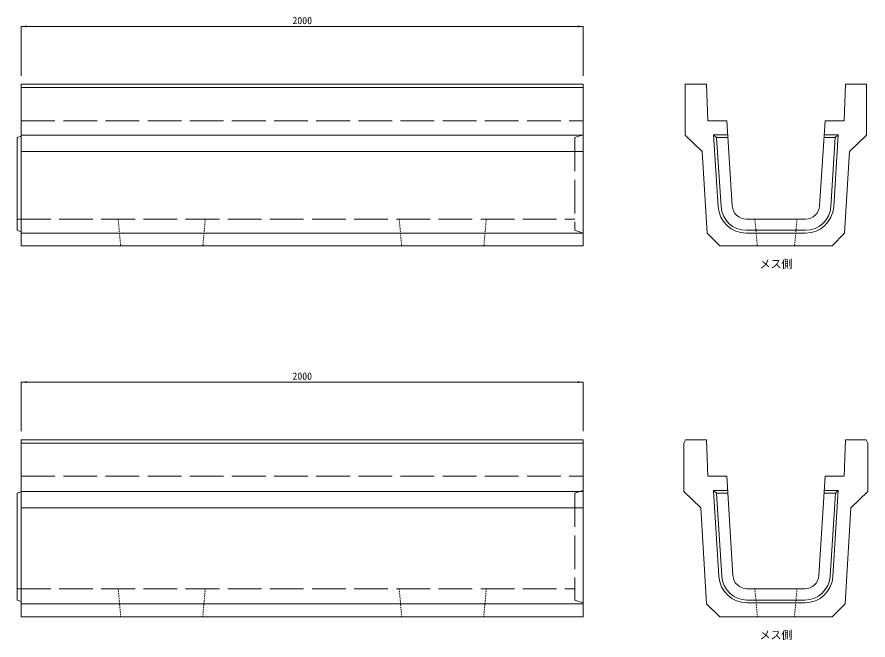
# Model space of a CAD drawing. Units: millimetres at full size, sheet at 1:20. Extents: x 427 to 11009, y -9956 to -359.
# Drawn here: x 7946 to 10974, y -7131 to -4915 of the extents above; entities that cross this region are included whole.
import ezdxf
from ezdxf.enums import TextEntityAlignment as Align

# ---------------------------------------------------------------- set-up
doc = ezdxf.new("R2010")
doc.units = ezdxf.units.MM
doc.header["$LTSCALE"] = 20
doc.linetypes.add('DASHED', pattern=[7.5, 6, -1.5])
doc.linetypes.add('USER1', pattern=[0.405, 0.225, -0.18])
doc.layers.add('0_2', color=7, linetype='Continuous')
doc.layers.add('寸法線', color=7, linetype='Continuous', lineweight=9)
doc.layers.add('本体', color=2, linetype='Continuous', lineweight=13)
doc.styles.add('ＭＳ ゴシック', font='')
doc.styles.get('ＭＳ ゴシック').set_extended_font_data('MS Gothic')

# ---------------------------------------------------------------- blocks, each defined once
blk = doc.blocks.new('filled_arrow')
at = {"color": 0, "linetype": 'Continuous', "lineweight": -2}
blk.add_solid([(7.5, 1.25), (0, 0), (7.5, -1.25)], dxfattribs=at)

msp = doc.modelspace()

# ---------------------------------------------------------------- linework, layer by layer
at = {"layer": '寸法線'}
for p, q in [((7960.92, -4948.63), (9960.92, -4948.63)), ((7960.92, -5123.86), (7960.92, -4948.63)), ((9960.92, -5123.86), (9960.92, -4948.63)), ((7960.92, -6213.63), (9960.92, -6213.63)), ((7960.92, -6388.86), (7960.92, -6213.63)), ((9960.92, -6388.86), (9960.92, -6213.63))]:
    msp.add_line(p, q, dxfattribs=at)
at = {"layer": '本体'}
for p, q in [((7960.92, -5153.86), (7960.92, -5728.86)), ((7960.92, -5153.86), (9960.92, -5153.86)), ((9960.92, -5153.86), (9960.92, -5728.86)), ((10324.17, -5153.86), (10324.17, -5335.86)), ((10399.17, -5153.86), (10324.17, -5153.86)), ((10399.17, -5153.86), (10404.17, -5283.86)), ((10894.17, -5153.86), (10889.17, -5283.86)), ((10969.17, -5153.86), (10894.17, -5153.86)), ((10969.17, -5153.86), (10969.17, -5335.86)), ((10471.67, -5283.86), (10404.17, -5283.86)), ((10471.67, -5283.86), (10491.16, -5587.07)), ((10821.67, -5283.86), (10802.18, -5587.07)), ((10889.17, -5283.86), (10821.67, -5283.86)), ((10324.17, -5335.86), (10384.67, -5393.86)), ((10969.17, -5335.86), (10908.67, -5393.86)), ((10384.67, -5393.86), (10402.23, -5684.42)), ((10908.67, -5393.86), (10891.12, -5684.42)), ((10752.28, -5633.86), (10541.06, -5633.86)), ((10446.67, -5728.86), (10402.23, -5684.42)), ((10846.67, -5728.86), (10891.12, -5684.42)), ((7960.92, -5728.86), (9960.92, -5728.86)), ((10846.67, -5728.86), (10446.67, -5728.86)), ((7960.92, -6418.86), (7960.92, -7048.86)), ((7960.92, -6418.86), (9960.92, -6418.86)), ((9960.92, -6418.86), (9960.92, -7048.86)), ((10319.17, -6430.86), (10325.17, -6418.86)), ((10399.17, -6418.86), (10325.17, -6418.86)), ((10399.17, -6418.86), (10404.17, -6548.86)), ((10894.17, -6418.86), (10889.17, -6548.86)), ((10968.17, -6418.86), (10894.17, -6418.86)), ((10974.17, -6430.86), (10968.17, -6418.86)), ((10319.17, -6430.86), (10319.17, -6602.86)), ((10974.17, -6430.86), (10974.17, -6602.86)), ((10471.67, -6548.86), (10404.17, -6548.86)), ((10471.67, -6548.86), (10493.74, -6901.98)), ((10821.67, -6548.86), (10799.6, -6901.98)), ((10889.17, -6548.86), (10821.67, -6548.86)), ((10319.17, -6602.86), (10379.67, -6660.86)), ((10974.17, -6602.86), (10913.67, -6660.86)), ((10379.67, -6660.86), (10399.81, -7002)), ((10913.67, -6660.86), (10893.54, -7002)), ((10749.7, -6948.86), (10543.64, -6948.86)), ((10446.67, -7048.86), (10399.81, -7002)), ((10846.67, -7048.86), (10893.54, -7002)), ((7960.92, -7048.86), (9960.92, -7048.86)), ((10846.67, -7048.86), (10446.67, -7048.86))]:
    msp.add_line(p, q, dxfattribs=at)
at = {"layer": '本体', "lineweight": 9}
for p, q in [((7960.92, -5165.86), (9960.92, -5165.86)), ((7960.92, -5338.86), (7945.92, -5343.86)), ((7945.92, -5343.86), (7945.92, -5673.86)), ((7960.92, -5335.86), (9960.92, -5335.86)), ((7960.92, -5393.86), (9960.92, -5393.86)), ((7945.92, -5673.86), (7960.92, -5678.86)), ((7960.92, -5684.42), (9960.92, -5684.42)), ((7960.92, -6430.86), (9960.92, -6430.86)), ((7960.92, -6603.86), (7945.92, -6608.86)), ((7945.92, -6608.86), (7945.92, -6988.86)), ((7960.92, -6602.86), (9960.92, -6602.86)), ((7960.92, -6660.86), (9960.92, -6660.86)), ((7945.92, -6988.86), (7960.92, -6993.86)), ((7960.92, -7002), (9960.92, -7002))]:
    msp.add_line(p, q, dxfattribs=at)
at = {"layer": '本体', "linetype": 'DASHED', "lineweight": 9}
for p, q in [((7960.92, -5283.86), (9960.92, -5283.86)), ((9960.92, -5333.86), (9930.92, -5343.86)), ((9930.92, -5343.86), (9930.92, -5673.86)), ((7945.92, -5633.86), (9930.92, -5633.86)), ((9930.92, -5673.86), (9960.92, -5683.86)), ((7960.92, -6548.86), (9960.92, -6548.86)), ((9960.92, -6598.86), (9930.92, -6608.86)), ((9930.92, -6608.86), (9930.92, -6988.86)), ((7945.92, -6948.86), (9930.92, -6948.86)), ((9930.92, -6988.86), (9960.92, -6998.86))]:
    msp.add_line(p, q, dxfattribs=at)
at = {"layer": '本体', "color": 4, "lineweight": 5}
for p, q in [((10424.78, -5333.86), (10441.27, -5590.28)), ((10474.89, -5333.86), (10424.78, -5333.86)), ((10424.78, -5333.86), (10435.45, -5343.86)), ((10435.45, -5343.86), (10451.25, -5589.63)), ((10475.53, -5343.86), (10435.45, -5343.86)), ((10817.81, -5343.86), (10857.9, -5343.86)), ((10818.46, -5333.86), (10868.56, -5333.86)), ((10857.9, -5343.86), (10842.1, -5589.63)), ((10868.56, -5333.86), (10852.08, -5590.28)), ((10868.56, -5333.86), (10857.9, -5343.86)), ((10752.28, -5673.86), (10541.06, -5673.86)), ((10752.28, -5683.86), (10541.06, -5683.86)), ((10424.7, -6598.86), (10443.84, -6905.1)), ((10474.8, -6598.86), (10424.7, -6598.86)), ((10435.34, -6608.86), (10424.7, -6598.86)), ((10868.64, -6598.86), (10818.55, -6598.86)), ((10868.64, -6598.86), (10849.5, -6905.1)), ((10858, -6608.86), (10868.64, -6598.86)), ((10435.34, -6608.86), (10453.82, -6904.47)), ((10475.42, -6608.86), (10435.34, -6608.86)), ((10858, -6608.86), (10817.92, -6608.86)), ((10858, -6608.86), (10839.52, -6904.47)), ((10749.7, -6988.86), (10543.64, -6988.86)), ((10749.7, -6998.86), (10543.64, -6998.86))]:
    msp.add_line(p, q, dxfattribs=at)
at = {"layer": '本体', "linetype": 'USER1', "lineweight": 9}
for p, q in [((8305.92, -5633.86), (8314.55, -5728.86)), ((8615.92, -5633.86), (8607.28, -5728.86)), ((9305.92, -5633.86), (9314.55, -5728.86)), ((9615.92, -5633.86), (9607.28, -5728.86)), ((10571.67, -5633.86), (10580.31, -5728.86)), ((10721.67, -5633.86), (10713.04, -5728.86)), ((8305.92, -6948.86), (8315.01, -7048.86)), ((8615.92, -6948.86), (8606.83, -7048.86)), ((9305.92, -6948.86), (9315.01, -7048.86)), ((9615.92, -6948.86), (9606.83, -7048.86)), ((10571.67, -6948.86), (10580.76, -7048.86)), ((10721.67, -6948.86), (10712.58, -7048.86))]:
    msp.add_line(p, q, dxfattribs=at)
at = {"layer": '本体', "color": 4, "lineweight": 5}
for centre, radius, start, end in [((10541.06, -5583.86), 100, 183.67824, 270), ((10541.06, -5583.86), 90, 183.67824, 270), ((10752.28, -5583.86), 90, 270, 356.32176), ((10752.28, -5583.86), 100, 270, 356.32176), ((10543.64, -6898.86), 100, 183.57633, 270), ((10543.64, -6898.86), 90, 183.57633, 270), ((10749.7, -6898.86), 90, 270, 356.42367), ((10749.7, -6898.86), 100, 270, 356.42367)]:
    msp.add_arc(centre, radius, start, end, dxfattribs=at)
at = {"layer": '本体'}
for centre, start, end in [((10541.06, -5583.86), 183.67824, 270), ((10752.28, -5583.86), 270, 356.32176), ((10543.64, -6898.86), 183.57633, 270), ((10749.7, -6898.86), 270, 356.42367)]:
    msp.add_arc(centre, 50, start, end, dxfattribs=at)

# ---------------------------------------------------------------- block references
at = {"layer": '寸法線', "xscale": 2.6, "yscale": 2.6}
for p in [(7960.92, -4948.63), (7960.92, -6213.63)]:
    msp.add_blockref('filled_arrow', p, dxfattribs=at)
at = {"layer": '寸法線', "xscale": 2.6, "yscale": 2.6, "rotation": 180}
for p in [(9960.92, -4948.63), (9960.92, -6213.63)]:
    msp.add_blockref('filled_arrow', p, dxfattribs=at)

# ---------------------------------------------------------------- texts
at = {"layer": '0_2', "style": 'ＭＳ ゴシック'}
for p in [(10646.67, -5793.65), (10646.67, -7113.65)]:
    msp.add_text('メス側', height=28.48, dxfattribs=at).set_placement(p, align=Align.MIDDLE_CENTER)
at = {"layer": '寸法線', "style": 'ＭＳ ゴシック'}
for p in [(8960.92, -4927.63), (8960.92, -6192.63)]:
    msp.add_text('2000', height=25.63, dxfattribs=at).set_placement(p, align=Align.MIDDLE_CENTER)

doc.saveas('drawing.dxf')
